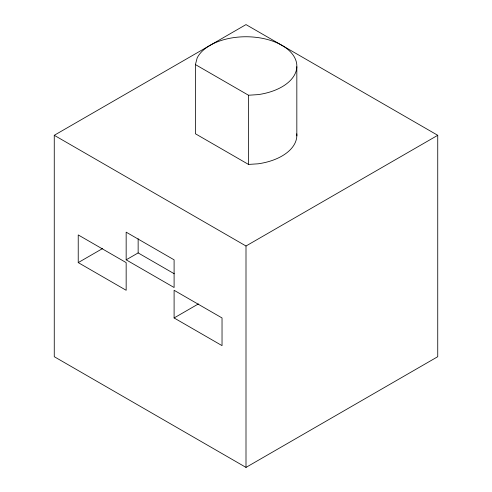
<?xml version="1.0" encoding="UTF-8"?>
<svg xmlns="http://www.w3.org/2000/svg" width="492" height="492" viewBox="0 0 492 492"><rect width="100%" height="100%" fill="white"/><g stroke="black" fill="none" stroke-linecap="round" stroke-linejoin="round"><path stroke-width="0.74" d="M195.416 64.581L197.169 57.933A50.842 29.354 0 0 1 282.685 45.787A50.842 29.354 0 0 1 258.146 94.618L248.503 95.233L195.416 64.581L195.416 133.769L248.503 164.42L258.146 163.805A50.842 29.354 0 0 0 296.774 133.818M54.261 135.3L246 24.6L437.739 135.3L437.739 356.7L246 467.4L54.261 356.7L54.261 135.3L246 246L437.739 135.3M78.228 262.605L126.161 290.28L126.161 262.605L78.228 234.93L78.228 262.605L102.527 248.577M126.161 259.837L174.1 287.512L174.1 259.837L126.161 232.162L126.161 259.837L138.147 252.919L174.26 273.767M174.1 317.955L222.033 345.63L222.033 317.955L174.1 290.28L174.1 317.955L198.393 303.927M296.83 66.715L296.83 135.903M248.503 95.233L248.503 164.42M246 246L246 467.4M138.147 238.706L138.147 252.919"/></g></svg>
